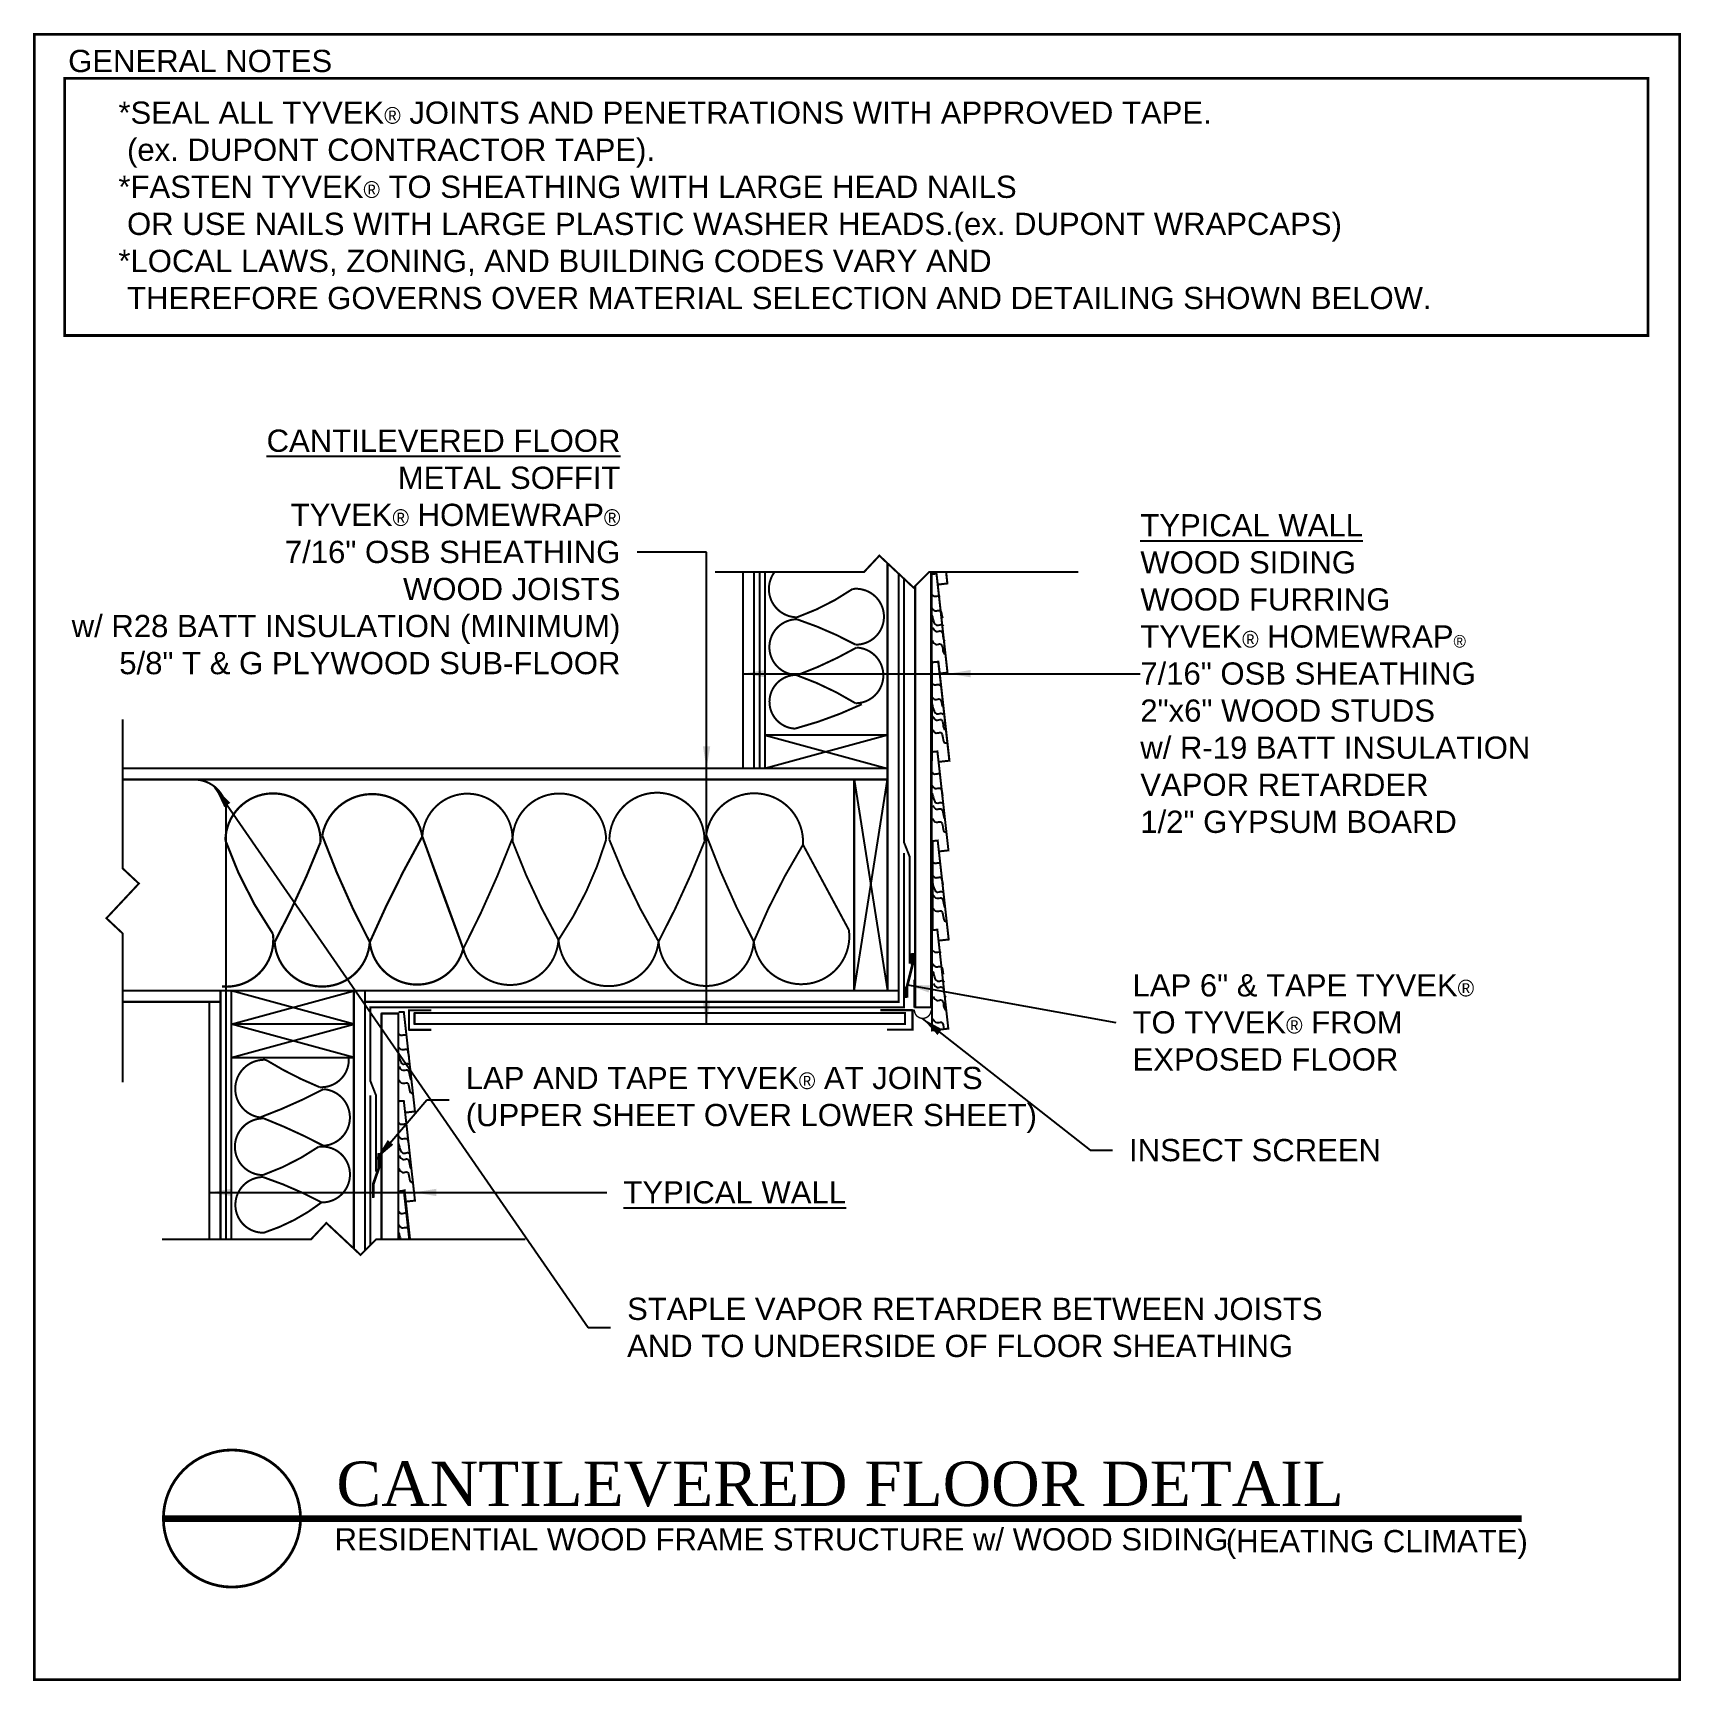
# Model space of a CAD drawing. Extents: x -6.4 to 67.8, y 349.2 to 423.4.
import ezdxf

# ---------------------------------------------------------------- set-up
doc = ezdxf.new("R2010")
doc.units = 0
doc.header["$MEASUREMENT"] = 0
doc.linetypes.add('CENTER', pattern=[2, 1.25, -0.25, 0.25, -0.25])
doc.linetypes.add('DASHED', pattern=[0.75, 0.5, -0.25])
doc.layers.get('0').update_dxf_attribs({"linetype": 'CONTINUOUS'})
for name, color, linetype in [('CLADDING', 87, 'CONTINUOUS'), ('FASTENING', 1, 'CONTINUOUS'), ('HATCH', 7, 'CONTINUOUS'), ('INSULATION', 40, 'CONTINUOUS'), ('STRUCTURE', 7, 'CONTINUOUS'), ('TEXT', 7, 'CONTINUOUS'), ('TITLE', 7, 'CONTINUOUS'), ('TYVEK', 5, 'DASHED'), ('VAPOURBARRIER', 114, 'CENTER'), ('WINDOW', 7, 'CONTINUOUS')]:
    doc.layers.add(name, color=color, linetype=linetype)
doc.styles.add('DETAILS', font='sanss___.ttf', dxfattribs={"height": 1})
doc.styles.add('TITLE', font='TIMES.TTF', dxfattribs={"height": 2})
doc.dimstyles.new('TYVEKDETAILS', dxfattribs={"dimtxt": 1.5, "dimasz": 1, "dimexe": 0.75, "dimexo": 0.75, "dimgap": 0.75, "dimtad": 0, "dimtih": 1, "dimtoh": 1, "dimdec": 4, "dimzin": 0, "dimtxsty": 'DETAILS', "dimcen": 0.0625, "dimazin": 3, "dimtfac": 1, "dimtdec": 4, "dimtofl": 0, "dimtmove": 0, "dimatfit": 3, "dimtolj": 1, "dimtzin": 0})

# ---------------------------------------------------------------- blocks, each defined once
blk = doc.blocks.new('A$C62347D60')
at = {"const_width": 0.125}
blk.add_lwpolyline([(0.062, 0.062), (74.062, 0.062), (74.062, 74.062), (0.062, 74.062)], close=True, dxfattribs=at)
blk.add_lwpolyline([(8.949, 10.392, -1), (8.949, 4.226, -1), (8.949, 10.392, -0.7496)], format="xyb", dxfattribs=at)
at = {"layer": 'TITLE', "const_width": 0.125}
blk.add_lwpolyline([(1.428, 72.084), (72.635, 72.084), (72.635, 60.518), (1.428, 60.518)], close=True, dxfattribs=at)
at = {"layer": 'TITLE', "insert": (1.583, 73.365), "char_height": 1, "width": 19.25, "attachment_point": 1, "style": 'DETAILS'}
blk.add_mtext('GENERAL NOTES', dxfattribs=at)
blk = doc.blocks.new('A$C463902B4')
at = {"layer": 'CLADDING', "const_width": 0.01}
blk.add_lwpolyline([(0.005, 4.506), (0.01, 4.456), (0.01, 0.497), (0.253, 0.524), (0.311, 0.006), (0.75, 0.054), (0.255, 4.506), (0.007, 4.482)], dxfattribs=at)
at = {"layer": 'CLADDING'}
for points, knots in [([(0.005, 3.573), (0.037, 3.529), (0.124, 3.448), (0.303, 3.536), (0.359, 3.489), (0.37, 3.473)], [0.0913568, 0.0913568, 0.0913568, 0.0913568, 0.2431487, 0.4502689, 0.5165414, 0.5165414, 0.5165414, 0.5165414]), ([(0.005, 2.972), (0.046, 2.904), (0.134, 2.784), (0.454, 2.939), (0.444, 2.637), (0.477, 2.509)], [0.0350487, 0.0350487, 0.0350487, 0.0350487, 0.2431487, 0.4502689, 0.790526, 0.790526, 0.790526, 0.790526]), ([(0.01, 2.629), (0.062, 2.397), (0.135, 2.071), (0.41, 2.248), (0.5, 2.177), (0.515, 2.163)], [0, 0, 0, 0, 0.5119554, 0.7190756, 0.767141, 0.767141, 0.767141, 0.767141]), ([(0.036, 2.079), (0.083, 1.998), (0.171, 1.849), (0.561, 2.038), (0.477, 1.539), (0.592, 1.471)], [0, 0, 0, 0, 0.2431487, 0.4502689, 0.9230677, 0.9230677, 0.9230677, 0.9230677])]:
    blk.add_open_spline(points, degree=3, knots=knots, dxfattribs=at)
blk.add_spline([(0.019, 1.495), (0.191, 1.323), (0.397, 1.34), (0.604, 0.876), (0.655, 0.876)], degree=3, dxfattribs=at)
blk.add_open_spline([(0.517, 2.145), (0.502, 2.161), (0.484, 2.18), (0.466, 2.199)], degree=3, dxfattribs=at)

msp = doc.modelspace()

# ---------------------------------------------------------------- linework, layer by layer
at = {"const_width": 0.09}
for points in [[(24.317, 399.118), (31.02, 399.118), (31.702, 399.848), (33.238, 398.411), (33.945, 399.118), (40.649, 399.118)], [(-2.332, 392.485), (-2.332, 385.782), (-1.602, 385.099), (-3.062, 383.539), (-2.332, 382.856), (-2.332, 376.153)], [(-0.555, 369.104), (6.148, 369.104), (6.831, 369.834), (8.367, 368.397), (9.074, 369.104), (15.777, 369.104)]]:
    msp.add_lwpolyline(points, dxfattribs=at)
at = {"layer": 'CLADDING'}
for p, q in [((34.064, 379.526), (34.064, 399.118)), ((33.314, 379.526), (33.314, 398.487)), ((34.064, 395.118), (34.064, 390.618)), ((33.273, 380.767), (33.273, 379.526)), ((34.064, 379.526), (33.314, 379.526)), ((9.314, 369.104), (9.314, 379.25)), ((10.072, 379.25), (9.314, 379.25)), ((10.064, 379.25), (10.064, 374.865)), ((10.064, 375.852), (10.064, 371.352))]:
    msp.add_line(p, q, dxfattribs=at)
for points, const_width in [([(33.314, 398.487), (33.314, 379.526), (34.023, 379.526), (34.023, 399.118)], 0.09), ([(34.023, 399.012), (34.271, 399.037), (34.766, 394.586), (34.419, 394.548)], 0.09), ([(34.064, 399.118), (34.064, 399.037), (34.308, 399.064), (34.365, 398.546), (34.804, 398.595), (34.746, 399.118)], 0.01), ([(34.703, 399.118), (34.761, 398.595), (34.326, 398.546)], 0.09), ([(34.113, 395.053), (34.36, 395.078), (34.855, 390.627), (34.398, 390.576)], 0.09), ([(34.067, 391.018), (34.314, 391.043), (34.809, 386.592), (34.352, 386.541)], 0.09), ([(34.081, 383.003), (34.081, 386.985)], 0.125), ([(34.079, 387.01), (34.326, 387.035), (34.821, 382.583), (34.364, 382.533)], 0.09), ([(34.062, 383.001), (34.31, 383.026), (34.804, 378.575), (34.064, 378.492), (34.064, 382.976)], 0.09), ([(34.06, 383.026), (34.064, 382.976), (34.064, 379.017), (34.064, 378.492), (34.365, 378.526), (34.804, 378.575), (34.31, 383.026), (34.062, 383.002)], 0.01), ([(9.314, 369.104), (9.314, 379.25), (10.064, 379.25), (10.064, 369.104)], 0.09), ([(10.377, 374.799), (10.816, 374.848), (10.315, 379.327), (10.076, 379.327)], 0.09), ([(10.377, 370.791), (10.816, 370.839), (10.315, 375.318), (10.076, 375.318)], 0.09), ([(10.064, 371.207), (10.334, 371.282), (10.576, 369.104)], 0.125), ([(10.576, 369.104), (10.334, 371.282), (10.086, 371.258)], 0.09), ([(10.084, 371.282), (10.088, 371.232), (10.088, 369.104)], 0.01)]:
    msp.add_lwpolyline(points, dxfattribs=dict(at, const_width=const_width))
at = {"layer": 'CLADDING', "const_width": 0.0625}
msp.add_lwpolyline([(33.279, 379.432, 0.999288), (34.028, 379.391, -3.204389)], format="xyb", dxfattribs=at)
at = {"layer": 'CLADDING'}
for points, knots in [([(34.108, 382.093), (34.14, 382.049), (34.226, 381.969), (34.406, 382.056), (34.462, 382.009), (34.472, 381.993)], [0.0913568, 0.0913568, 0.0913568, 0.0913568, 0.2431487, 0.4502689, 0.5165414, 0.5165414, 0.5165414, 0.5165414]), ([(34.108, 381.493), (34.149, 381.425), (34.237, 381.304), (34.556, 381.459), (34.547, 381.158), (34.58, 381.029)], [0.0350487, 0.0350487, 0.0350487, 0.0350487, 0.2431487, 0.4502689, 0.790526, 0.790526, 0.790526, 0.790526]), ([(34.112, 381.149), (34.165, 380.917), (34.238, 380.591), (34.512, 380.769), (34.603, 380.697), (34.618, 380.683)], [0, 0, 0, 0, 0.5119554, 0.7190756, 0.767141, 0.767141, 0.767141, 0.767141]), ([(34.139, 380.599), (34.186, 380.519), (34.274, 380.369), (34.664, 380.559), (34.58, 380.059), (34.695, 379.991)], [0, 0, 0, 0, 0.2431487, 0.4502689, 0.9230677, 0.9230677, 0.9230677, 0.9230677]), ([(34.112, 379.017), (34.16, 378.936), (34.248, 378.786), (34.572, 378.944), (34.572, 378.673), (34.599, 378.546)], [0, 0, 0, 0, 0.2431487, 0.4502689, 0.7668615, 0.7668615, 0.7668615, 0.7668615]), ([(10.084, 370.349), (10.116, 370.305), (10.202, 370.225), (10.382, 370.312), (10.438, 370.265), (10.448, 370.249)], [0.0913568, 0.0913568, 0.0913568, 0.0913568, 0.2431487, 0.4502689, 0.5165414, 0.5165414, 0.5165414, 0.5165414]), ([(10.084, 369.749), (10.125, 369.681), (10.213, 369.56), (10.532, 369.716), (10.523, 369.414), (10.556, 369.285)], [0.0350487, 0.0350487, 0.0350487, 0.0350487, 0.2431487, 0.4502689, 0.790526, 0.790526, 0.790526, 0.790526])]:
    msp.add_open_spline(points, degree=3, knots=knots, dxfattribs=at)
for points in [[(34.62, 380.665), (34.604, 380.682), (34.587, 380.701), (34.569, 380.72)], [(10.088, 369.405), (10.113, 369.296), (10.138, 369.187), (10.172, 369.104)]]:
    msp.add_open_spline(points, degree=3, dxfattribs=at)
msp.add_spline([(34.122, 380.015), (34.294, 379.843), (34.5, 379.86), (34.706, 379.396), (34.758, 379.396)], degree=3, dxfattribs=at)
at = {"layer": 'FASTENING'}
for p, q in [((33.145, 381.957), (33.145, 381.457)), ((32.895, 380.457), (32.895, 379.957)), ((9.191, 372.309), (9.191, 372.972)), ((9.191, 372.309), (8.941, 371.583)), ((8.941, 370.972), (8.941, 371.583))]:
    msp.add_line(p, q, dxfattribs=at)
at = {"layer": 'FASTENING', "color": 112, "const_width": 0.125}
for points in [[(33.199, 381.97), (33.199, 381.47), (32.949, 380.47), (32.949, 379.97)], [(9.191, 372.972), (9.191, 372.309), (8.941, 371.583), (8.941, 370.972)]]:
    msp.add_lwpolyline(points, dxfattribs=at)
at = {"layer": 'HATCH'}
for p, q in [((32.064, 391.776), (26.564, 390.276)), ((26.564, 391.776), (32.064, 390.276)), ((30.564, 380.276), (32.064, 389.776)), ((30.564, 389.776), (32.064, 380.276)), ((8.064, 378.776), (2.564, 380.276)), ((2.564, 378.776), (8.064, 380.276)), ((8.064, 377.276), (2.564, 378.776)), ((2.564, 377.276), (8.064, 378.776))]:
    msp.add_line(p, q, dxfattribs=at)
at = {"layer": 'INSULATION'}
for points, const_width in [([(26.993, 399.118, 0.615577), (27.995, 397.075, 0.065918), (30.5, 398.349, -1.071863), (30.632, 395.845, 0.044094), (27.995, 396.987, 1.007041), (28.039, 394.483, 0.04039), (30.676, 395.713, -0.980527), (30.632, 393.209, 0.054396), (27.951, 394.483, 0.967203), (27.907, 392.067, 0.046019), (30.912, 393.163)], 0.09), ([(11.146, 387.216), (12.988, 382.167, -0.834654), (8.784, 382.461, -0.026083), (11.146, 387.216, 0.837705), (6.644, 387.261, 0.033771), (8.784, 382.461, -0.932497), (4.504, 382.461, 0.02843), (6.57, 386.965, 1.006035), (2.29, 387.039, 0.065918), (4.43, 382.83, -0.478934), (2.137, 380.471, -0.478934)], 0.1), ([(28.268, 386.847), (30.334, 383.007, -1.01014), (26.054, 382.49, -0.039852), (28.268, 386.847, 0.955215), (23.914, 387.29, 0.033771), (26.054, 382.49, -0.932497), (21.773, 382.49, 0.02843), (23.84, 386.995, 1.006035), (19.559, 387.068, 0.042862), (21.773, 382.49, -0.907236), (17.272, 382.564, 0.076497), (19.412, 387.068, 1.007041), (15.205, 386.995, 0.04039), (17.272, 382.564, -0.84882), (12.988, 382.167, 0.027786), (15.205, 387.142, 0.967203), (11.146, 387.216, 0.005895), (12.988, 382.167, 0.149052)], 0.09), ([(7.837, 377.276, -0.455416), (6.527, 375.941, -0.042055), (4.109, 377.171, 0.955215), (3.845, 374.58, 0.033771), (6.702, 375.853, -0.932497), (6.702, 373.306, 0.02843), (4.021, 374.536, 1.006035), (3.977, 371.988, 0.065918), (6.483, 373.262, -1.071863), (6.615, 370.758, 0.044094), (3.977, 371.9, 1.007041), (4.021, 369.396, 0.0869), (6.615, 370.758)], 0.09)]:
    msp.add_lwpolyline(points, format="xyb", dxfattribs=dict(at, const_width=const_width))
at = {"layer": 'STRUCTURE'}
for p, q in [((25.564, 399.118), (25.564, 390.276)), ((26.064, 399.118), (26.064, 390.276)), ((32.064, 399.509), (32.064, 390.276)), ((32.064, 391.776), (26.564, 391.776)), ((32.064, 390.276), (-2.332, 390.276)), ((25.564, 390.276), (25.064, 390.276)), ((32.064, 390.276), (26.064, 390.276)), ((32.064, 390.276), (32.064, 380.276)), ((32.064, 389.776), (-2.332, 389.776)), ((30.564, 389.776), (30.564, 380.276)), ((8.064, 380.276), (2.064, 380.276)), ((2.064, 380.276), (2.064, 369.104)), ((8.064, 380.276), (8.064, 368.68)), ((8.564, 380.276), (8.564, 368.594)), ((2.064, 379.776), (-2.332, 379.776)), ((1.564, 379.776), (1.564, 369.104)), ((32.564, 379.776), (8.564, 379.776)), ((10.551, 379.401), (11.551, 379.401)), ((10.551, 378.526), (10.551, 379.401)), ((32.856, 379.276), (10.801, 379.276)), ((10.801, 378.776), (10.801, 379.276)), ((33.197, 379.401), (31.754, 379.401)), ((32.856, 378.776), (32.856, 379.276)), ((33.197, 378.526), (33.197, 379.401)), ((10.551, 378.526), (11.551, 378.526)), ((33.197, 378.526), (32.054, 378.526))]:
    msp.add_line(p, q, dxfattribs=at)
at = {"layer": 'STRUCTURE', "const_width": 0.09}
for points in [[(26.564, 399.118), (26.564, 390.276), (32.064, 390.276), (32.064, 399.509)], [(25.564, 399.118), (25.564, 390.276), (26.064, 390.276), (26.064, 399.118)], [(32.564, 399.041), (32.564, 380.276), (32.064, 380.276), (32.064, 390.276)], [(32.064, 391.776), (26.564, 391.776)], [(-2.332, 390.276), (32.064, 390.276), (32.064, 389.776), (-2.332, 389.776)], [(32.064, 389.776), (30.564, 389.776), (30.564, 380.276), (32.064, 380.276)], [(-2.332, 380.276), (2.064, 380.276), (2.064, 379.776), (-2.332, 379.776)], [(2.564, 380.276), (2.564, 378.776), (8.064, 378.776), (8.064, 380.276), (2.564, 380.276)], [(8.064, 368.68), (8.064, 380.276), (8.564, 380.276), (8.564, 368.594)], [(8.564, 380.276), (8.564, 379.776), (32.564, 379.776), (32.564, 380.276), (8.564, 380.276)], [(1.564, 369.104), (1.564, 379.776), (2.064, 379.776), (2.064, 369.104)], [(2.564, 378.776), (2.564, 377.276), (8.064, 377.276), (8.064, 378.776), (2.564, 378.776)], [(2.564, 378.776), (2.564, 369.104)], [(11.551, 379.401), (10.551, 379.401), (10.551, 378.526), (11.551, 378.526)], [(10.801, 379.276), (10.801, 378.776), (32.856, 378.776), (32.856, 379.276), (10.801, 379.276)], [(31.754, 379.401), (33.197, 379.401), (33.197, 378.526), (32.054, 378.526)]]:
    msp.add_lwpolyline(points, dxfattribs=at)
at = {"layer": 'TITLE', "const_width": 0.3}
msp.add_lwpolyline([(-0.499, 356.541), (60.587, 356.541)], dxfattribs=at)
at = {"layer": 'TYVEK', "const_width": 0.09}
for points in [[(32.814, 398.807), (32.814, 386.947), (33.064, 386.309), (33.064, 381.491)], [(32.814, 386.48), (32.814, 379.526), (8.814, 379.526), (8.814, 376.21), (9.064, 375.572), (9.064, 372.147)], [(8.814, 375.572), (8.814, 368.844)]]:
    msp.add_lwpolyline(points, dxfattribs=at)
at = {"layer": 'VAPOURBARRIER', "linetype": 'CENTER', "const_width": 0.09}
msp.add_lwpolyline([(26.314, 399.118), (26.314, 390.276)], dxfattribs=at)
at = {"layer": 'VAPOURBARRIER', "linetype": 'CENTER'}
msp.add_lwpolyline([(0.894, 389.776, 0.09, 0.09, -0.350959), (2.314, 388.639, 0.09, 0.09, 0), (2.314, 369.104, 0, 0, 0)], format="xyseb", dxfattribs=at)

# ---------------------------------------------------------------- block references
at = {"layer": 'CLADDING'}
for p in [(34.059, 394.532), (34.062, 390.547), (34.067, 386.538), (34.079, 382.529), (10.062, 374.794), (10.067, 370.785)]:
    msp.add_blockref('A$C463902B4', p, dxfattribs=at)
at = {"layer": 'WINDOW'}
msp.add_blockref('A$C62347D60', (-6.365, 349.232), dxfattribs=at)

# ---------------------------------------------------------------- texts
at = {"layer": 'STRUCTURE', "char_height": 1, "attachment_point": 4, "style": 'DETAILS'}
for s, insert in [('\\A1;INSECT SCREEN', (42.932, 373.104)), ('STAPLE VAPOR RETARDER BETWEEN JOISTS\\PAND TO UNDERSIDE OF FLOOR SHEATHING', (20.357, 365.131))]:
    msp.add_mtext(s, dxfattribs=dict(at, insert=insert))
at = {"layer": 'TEXT', "insert": (-2.522, 420.272), "char_height": 1, "width": 69.25, "attachment_point": 1, "style": 'DETAILS'}
msp.add_mtext('*SEAL ALL TYVEK{\\fSymbol|b0|i0|c2|p18;\\H0.75x;â} JOINTS AND PENETRATIONS WITH APPROVED TAPE.\\P (ex. DUPONT CONTRACTOR TAPE).\\P*FASTEN TYVEK{\\fSymbol|b0|i0|c2|p18;\\H0.75x;â} TO SHEATHING WITH LARGE HEAD NAILS \\P OR USE NAILS WITH LARGE PLASTIC WASHER HEADS.(ex. DUPONT WRAPCAPS)\\P*LOCAL LAWS, ZONING, AND BUILDING CODES VARY AND \\P THEREFORE GOVERNS OVER MATERIAL SELECTION AND DETAILING SHOWN BELOW.', dxfattribs=at)
at = {"layer": 'TEXT', "char_height": 1, "style": 'DETAILS'}
for s, insert, attachment_point in [('\\LCANTILEVERED FLOOR\\P\\lMETAL SOFFIT\\PTYVEK\\fSymbol|b0|i0|c2|p18;\\H0.75;â\\fSansSerif|b0|i0|c2|p2;\\H1; HOMEWRAP\\fSymbol|b0|i0|c2|p18;\\H0.75;â\\fSansSerif|b0|i0|c2|p2;\\H1; \\P7/16" OSB SHEATHING\\PWOOD JOISTS\\Pw/ R28 BATT INSULATION (MINIMUM)\\P5/8" T & G PLYWOOD SUB-FLOOR', (20.055, 400.009), 6), ('\\LTYPICAL WALL\\P\\lWOOD SIDING\\PWOOD FURRING\\PTYVEK\\fSymbol|b0|i0|c2|p18;\\H0.75;â\\fSansSerif|b0|i0|c2|p2;\\H1; HOMEWRAP\\fSymbol|b0|i0|c2|p18;\\H0.563;â\\fSansSerif|b0|i0|c2|p2;\\H1; \\P7/16" OSB SHEATHING\\P2"x6" WOOD STUDS \\Pw/ R-19 BATT INSULATION\\PVAPOR RETARDER\\P1/2" GYPSUM BOARD', (43.44, 394.539), 4), ('LAP 6" & TAPE TYVEK\\fSymbol|b0|i0|c2|p18;\\H0.75;â\\fSansSerif|b0|i0|c2|p2;\\H1; \\PTO TYVEK\\fSymbol|b0|i0|c2|p18;\\H0.75;â\\fSansSerif|b0|i0|c2|p2;\\H1; FROM \\PEXPOSED FLOOR', (43.09, 378.849), 4), ('LAP AND TAPE TYVEK{\\fSymbol|b0|i0|c2|p18;\\H0.75x;â} AT JOINTS\\P(UPPER SHEET OVER LOWER SHEET)', (13.1, 375.371), 4), ('\\LTYPICAL WALL', (20.19, 371.207), 4)]:
    msp.add_mtext(s, dxfattribs=dict(at, insert=insert, attachment_point=attachment_point))
at = {"layer": 'TITLE', "attachment_point": 4}
for s, insert, char_height, width, style in [('CANTILEVERED FLOOR DETAIL', (7.282, 358.082), 2, 54.43787, 'TITLE'), ('RESIDENTIAL WOOD FRAME STRUCTURE w/ WOOD SIDING ', (7.2, 355.598), 1, 54.4375, 'DETAILS'), ('(HEATING CLIMATE)', (47.288, 355.374), 1, 14.74941, 'DETAILS')]:
    msp.add_mtext(s, dxfattribs=dict(at, insert=insert, char_height=char_height, width=width, style=style))

# ---------------------------------------------------------------- leaders
at = {"layer": 'STRUCTURE', "annotation_type": 0, "has_hookline": 1, "hookline_direction": 0}
for points, text_width in [([(1.804, 389.457), (18.607, 365.131), (19.607, 365.131)], 30.59), ([(33.633, 379.037), (41.182, 373.104), (42.182, 373.104)], 10.886)]:
    msp.add_leader(points, dimstyle='TYVEKDETAILS', dxfattribs=dict(at, text_width=text_width))
at = {"layer": 'TEXT', "annotation_type": 0, "has_hookline": 1}
for points, hookline_direction, text_width in [([(23.931, 378.776), (23.931, 400.009), (20.805, 400.009)], 1, 24.122), ([(34.809, 394.539), (42.69, 394.539)], 0, 17.112), ([(32.966, 380.54), (42.34, 378.849)], 0, 15.129), ([(9.064, 372.699), (11.35, 375.371), (12.35, 375.371)], 0, 25.025), ([(10.775, 371.207), (19.44, 371.207)], 0, 9.774)]:
    msp.add_leader(points, dimstyle='TYVEKDETAILS', dxfattribs=dict(at, hookline_direction=hookline_direction, text_width=text_width))
at = {"layer": 'TEXT'}
for points in [[(23.931, 390.276), (23.931, 400.009)], [(25.564, 394.539), (43.44, 394.539)], [(1.564, 371.207), (19.44, 371.207)]]:
    msp.add_leader(points, dimstyle='TYVEKDETAILS', dxfattribs=at)

doc.saveas('drawing.dxf')
